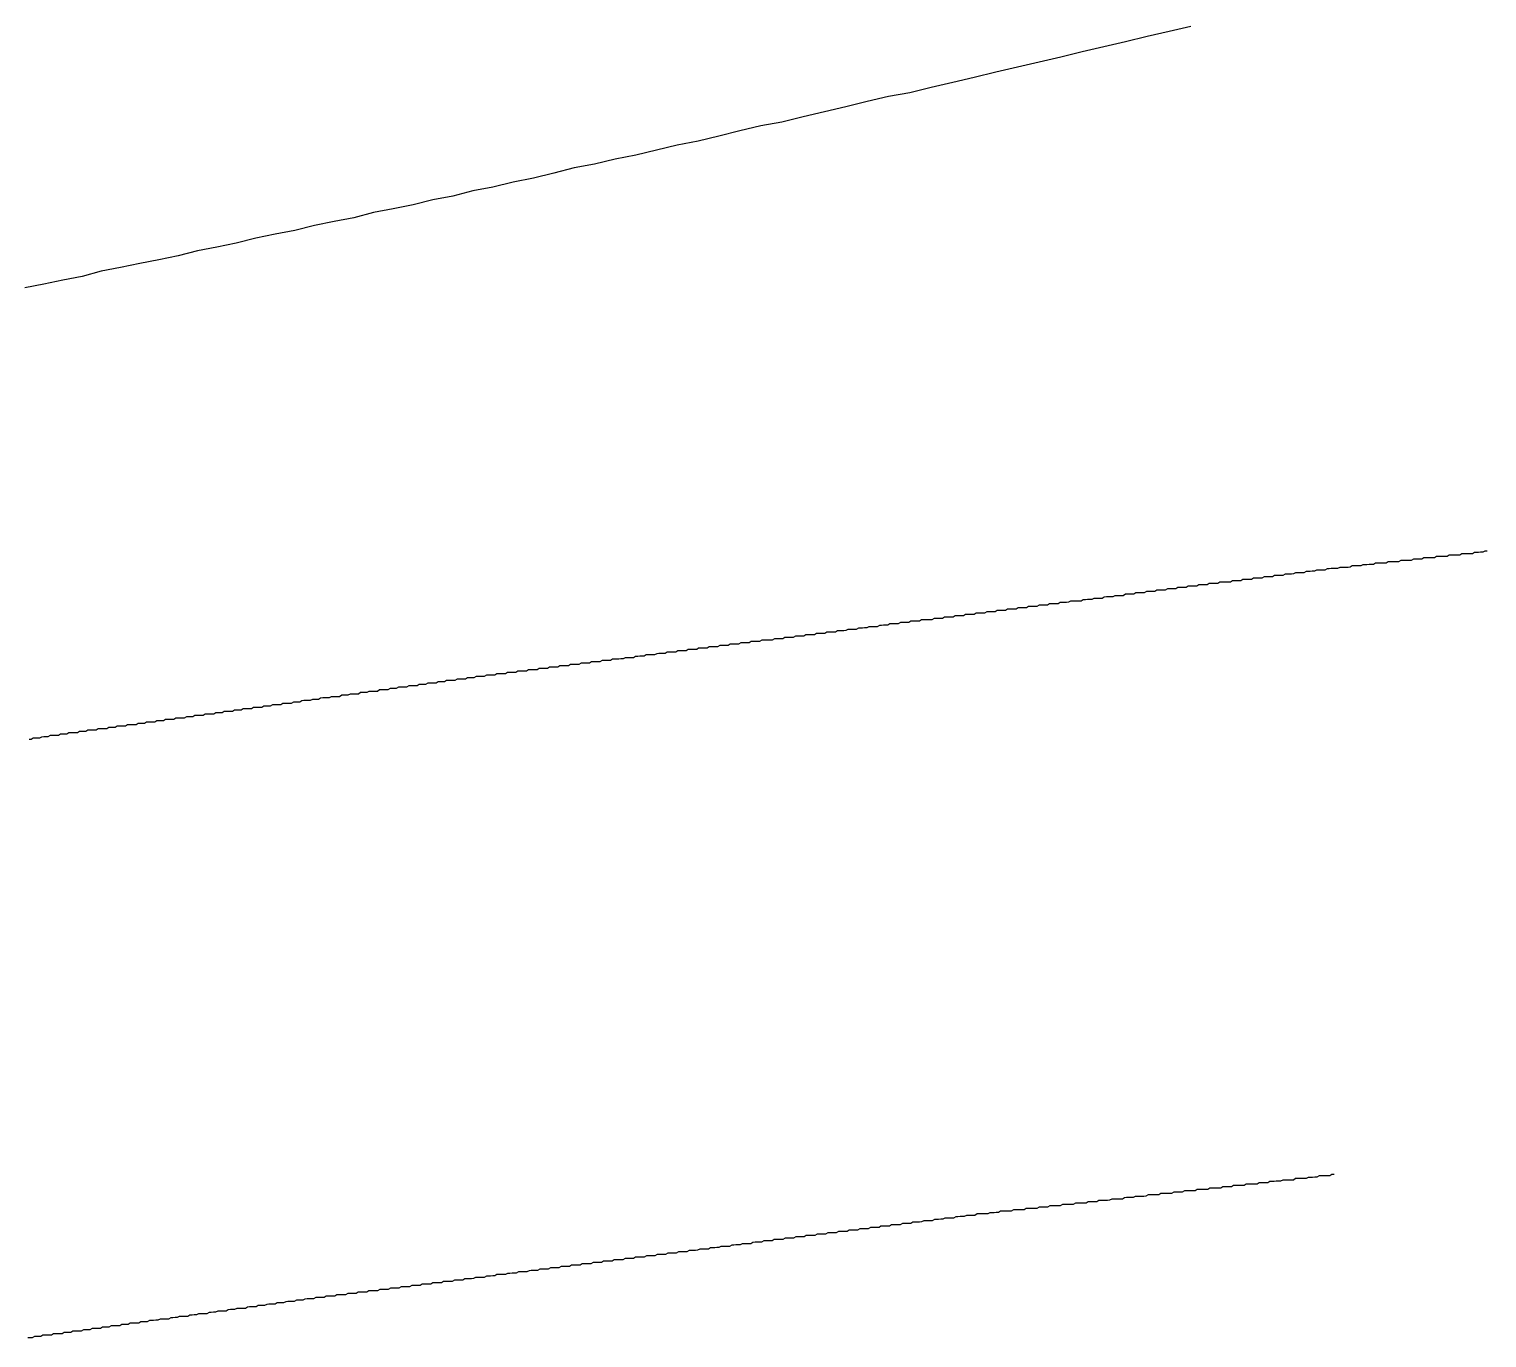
# Model space of a CAD drawing. Header units: millimetres. Extents: x 41 to 1041, y 1148 to 1248.
# Drawn here: x 142.67 to 154.1, y 1194.02 to 1204.28 of the extents above; entities that cross this region are included whole.
import ezdxf

# ---------------------------------------------------------------- set-up
doc = ezdxf.new("R2010")
doc.units = ezdxf.units.MM

msp = doc.modelspace()

# ---------------------------------------------------------------- linework, layer by layer
at = {"color": 3}
for points in [[(151.776, 1204.306, 0), (151.606, 1204.266, 0), (151.436, 1204.226, 0), (151.266, 1204.186, 0), (151.096, 1204.146, 0), (150.926, 1204.106, 0), (150.757, 1204.066, 0), (150.587, 1204.026, 0), (150.418, 1203.986, 0), (150.248, 1203.946, 0), (150.079, 1203.906, 0), (149.911, 1203.866, 0), (149.742, 1203.826, 0), (149.574, 1203.786, 0), (149.406, 1203.756, 0), (149.239, 1203.716, 0), (149.072, 1203.676, 0), (148.905, 1203.636, 0), (148.738, 1203.596, 0), (148.572, 1203.556, 0), (148.407, 1203.526, 0), (148.242, 1203.486, 0), (148.078, 1203.446, 0), (147.914, 1203.406, 0), (147.75, 1203.376, 0), (147.588, 1203.336, 0), (147.426, 1203.296, 0), (147.264, 1203.266, 0), (147.103, 1203.226, 0), (146.943, 1203.196, 0), (146.783, 1203.156, 0), (146.624, 1203.116, 0), (146.466, 1203.086, 0), (146.307, 1203.046, 0), (146.15, 1203.016, 0), (145.993, 1202.976, 0), (145.836, 1202.946, 0), (145.68, 1202.906, 0), (145.525, 1202.876, 0), (145.37, 1202.846, 0), (145.215, 1202.806, 0), (145.061, 1202.776, 0), (144.907, 1202.746, 0), (144.753, 1202.706, 0), (144.6, 1202.676, 0), (144.447, 1202.646, 0), (144.295, 1202.606, 0), (144.143, 1202.576, 0), (143.991, 1202.546, 0), (143.84, 1202.506, 0), (143.688, 1202.476, 0), (143.538, 1202.446, 0), (143.387, 1202.416, 0), (143.236, 1202.386, 0), (143.086, 1202.346, 0), (142.936, 1202.316, 0), (142.786, 1202.286, 0), (142.637, 1202.256, 0)], [(154.099, 1200.193, 0), (154.082, 1200.193, 0), (154.066, 1200.183, 0), (154.049, 1200.183, 0), (154.033, 1200.182, 0), (154.016, 1200.182, 0), (154, 1200.182, 0), (153.984, 1200.172, 0), (153.968, 1200.172, 0), (153.951, 1200.172, 0), (153.934, 1200.172, 0), (153.918, 1200.172, 0), (153.901, 1200.172, 0), (153.885, 1200.161, 0), (153.868, 1200.161, 0), (153.852, 1200.161, 0), (153.835, 1200.161, 0), (153.819, 1200.161, 0), (153.802, 1200.161, 0), (153.786, 1200.151, 0), (153.769, 1200.151, 0), (153.753, 1200.151, 0), (153.736, 1200.15, 0), (153.72, 1200.15, 0), (153.703, 1200.15, 0), (153.687, 1200.14, 0), (153.67, 1200.14, 0), (153.654, 1200.14, 0), (153.637, 1200.14, 0), (153.621, 1200.14, 0), (153.604, 1200.14, 0), (153.588, 1200.129, 0), (153.571, 1200.129, 0), (153.555, 1200.129, 0), (153.538, 1200.129, 0), (153.522, 1200.129, 0), (153.505, 1200.119, 0), (153.489, 1200.119, 0), (153.472, 1200.119, 0), (153.456, 1200.119, 0), (153.439, 1200.118, 0), (153.423, 1200.118, 0), (153.406, 1200.108, 0), (153.39, 1200.108, 0), (153.373, 1200.108, 0), (153.356, 1200.108, 0), (153.34, 1200.108, 0), (153.323, 1200.108, 0), (153.307, 1200.098, 0), (153.29, 1200.097, 0), (153.274, 1200.097, 0), (153.257, 1200.097, 0), (153.241, 1200.097, 0), (153.224, 1200.097, 0), (153.208, 1200.087, 0), (153.191, 1200.087, 0), (153.175, 1200.087, 0), (153.158, 1200.086, 0), (153.142, 1200.086, 0), (153.125, 1200.086, 0), (153.109, 1200.076, 0), (153.092, 1200.076, 0), (153.076, 1200.076, 0), (153.059, 1200.076, 0), (153.043, 1200.076, 0), (153.026, 1200.066, 0), (153.01, 1200.065, 0), (152.993, 1200.065, 0), (152.977, 1200.065, 0), (152.96, 1200.065, 0), (152.944, 1200.065, 0), (152.927, 1200.055, 0), (152.911, 1200.055, 0), (152.894, 1200.055, 0), (152.878, 1200.055, 0), (152.861, 1200.054, 0), (152.845, 1200.054, 0), (152.828, 1200.044, 0), (152.812, 1200.044, 0), (152.795, 1200.044, 0), (152.779, 1200.044, 0), (152.762, 1200.044, 0), (152.746, 1200.034, 0), (152.729, 1200.034, 0), (152.713, 1200.033, 0), (152.696, 1200.033, 0), (152.68, 1200.033, 0), (152.664, 1200.023, 0), (152.648, 1200.023, 0), (152.631, 1200.023, 0), (152.615, 1200.023, 0), (152.598, 1200.023, 0), (152.582, 1200.013, 0), (152.565, 1200.012, 0), (152.549, 1200.012, 0), (152.532, 1200.012, 0), (152.516, 1200.012, 0), (152.499, 1200.002, 0), (152.483, 1200.002, 0), (152.466, 1200.002, 0), (152.45, 1200.002, 0), (152.433, 1200.002, 0), (152.417, 1199.991, 0), (152.4, 1199.991, 0), (152.384, 1199.991, 0), (152.367, 1199.991, 0), (152.351, 1199.991, 0), (152.334, 1199.981, 0), (152.318, 1199.981, 0), (152.301, 1199.981, 0), (152.285, 1199.981, 0), (152.269, 1199.98, 0), (152.252, 1199.97, 0), (152.236, 1199.97, 0), (152.219, 1199.97, 0), (152.203, 1199.97, 0), (152.186, 1199.97, 0), (152.17, 1199.96, 0), (152.153, 1199.96, 0), (152.137, 1199.96, 0), (152.12, 1199.959, 0), (152.104, 1199.959, 0), (152.087, 1199.949, 0), (152.071, 1199.949, 0), (152.054, 1199.949, 0), (152.038, 1199.949, 0), (152.021, 1199.949, 0), (152.005, 1199.949, 0), (151.988, 1199.939, 0), (151.972, 1199.938, 0), (151.955, 1199.938, 0), (151.939, 1199.938, 0), (151.922, 1199.938, 0), (151.906, 1199.928, 0), (151.889, 1199.928, 0), (151.873, 1199.928, 0), (151.856, 1199.928, 0), (151.84, 1199.927, 0), (151.823, 1199.917, 0), (151.807, 1199.917, 0), (151.79, 1199.917, 0), (151.774, 1199.917, 0), (151.757, 1199.917, 0), (151.741, 1199.907, 0), (151.724, 1199.907, 0), (151.708, 1199.907, 0), (151.691, 1199.906, 0), (151.675, 1199.906, 0), (151.659, 1199.896, 0), (151.642, 1199.896, 0), (151.626, 1199.896, 0), (151.609, 1199.896, 0), (151.593, 1199.896, 0), (151.576, 1199.886, 0), (151.56, 1199.886, 0), (151.543, 1199.885, 0), (151.527, 1199.885, 0), (151.51, 1199.885, 0), (151.495, 1199.875, 0), (151.478, 1199.875, 0), (151.462, 1199.875, 0), (151.445, 1199.875, 0), (151.429, 1199.875, 0), (151.412, 1199.865, 0), (151.396, 1199.864, 0), (151.379, 1199.864, 0), (151.363, 1199.864, 0), (151.346, 1199.864, 0), (151.33, 1199.854, 0), (151.313, 1199.854, 0), (151.297, 1199.854, 0), (151.28, 1199.854, 0), (151.264, 1199.854, 0), (151.247, 1199.843, 0), (151.231, 1199.843, 0), (151.214, 1199.843, 0), (151.198, 1199.843, 0), (151.181, 1199.843, 0), (151.165, 1199.833, 0), (151.148, 1199.833, 0), (151.132, 1199.833, 0), (151.115, 1199.833, 0), (151.099, 1199.832, 0), (151.082, 1199.822, 0), (151.066, 1199.822, 0), (151.05, 1199.822, 0), (151.033, 1199.822, 0), (151.017, 1199.822, 0), (151, 1199.812, 0), (150.984, 1199.812, 0), (150.967, 1199.812, 0), (150.951, 1199.811, 0), (150.934, 1199.811, 0), (150.918, 1199.801, 0), (150.901, 1199.801, 0), (150.885, 1199.801, 0), (150.868, 1199.801, 0), (150.852, 1199.801, 0), (150.835, 1199.801, 0), (150.819, 1199.791, 0), (150.802, 1199.79, 0), (150.786, 1199.79, 0), (150.769, 1199.79, 0), (150.753, 1199.79, 0), (150.736, 1199.78, 0), (150.72, 1199.78, 0), (150.703, 1199.78, 0), (150.687, 1199.78, 0), (150.67, 1199.779, 0), (150.654, 1199.769, 0), (150.637, 1199.769, 0), (150.621, 1199.769, 0), (150.604, 1199.769, 0), (150.588, 1199.769, 0), (150.571, 1199.759, 0), (150.555, 1199.759, 0), (150.538, 1199.759, 0), (150.522, 1199.758, 0), (150.505, 1199.758, 0), (150.489, 1199.748, 0), (150.472, 1199.748, 0), (150.456, 1199.748, 0), (150.44, 1199.748, 0), (150.423, 1199.748, 0), (150.407, 1199.738, 0), (150.39, 1199.738, 0), (150.374, 1199.737, 0), (150.357, 1199.737, 0), (150.341, 1199.737, 0), (150.324, 1199.727, 0), (150.308, 1199.727, 0), (150.291, 1199.727, 0), (150.275, 1199.727, 0), (150.258, 1199.727, 0), (150.243, 1199.717, 0), (150.226, 1199.716, 0), (150.21, 1199.716, 0), (150.193, 1199.716, 0), (150.177, 1199.716, 0), (150.16, 1199.706, 0), (150.144, 1199.706, 0), (150.127, 1199.706, 0), (150.111, 1199.706, 0), (150.094, 1199.706, 0), (150.078, 1199.695, 0), (150.061, 1199.695, 0), (150.045, 1199.695, 0), (150.028, 1199.695, 0), (150.012, 1199.695, 0), (149.995, 1199.685, 0), (149.979, 1199.685, 0), (149.962, 1199.685, 0), (149.946, 1199.685, 0), (149.929, 1199.684, 0), (149.913, 1199.674, 0), (149.896, 1199.674, 0), (149.88, 1199.674, 0), (149.863, 1199.674, 0), (149.847, 1199.674, 0), (149.83, 1199.664, 0), (149.814, 1199.664, 0), (149.798, 1199.664, 0), (149.781, 1199.663, 0), (149.765, 1199.663, 0), (149.748, 1199.653, 0), (149.732, 1199.653, 0), (149.715, 1199.653, 0), (149.699, 1199.653, 0), (149.682, 1199.653, 0), (149.666, 1199.653, 0), (149.649, 1199.643, 0), (149.633, 1199.642, 0), (149.616, 1199.642, 0), (149.6, 1199.642, 0), (149.583, 1199.642, 0), (149.567, 1199.632, 0), (149.55, 1199.632, 0), (149.534, 1199.632, 0), (149.517, 1199.632, 0), (149.501, 1199.632, 0), (149.484, 1199.621, 0), (149.468, 1199.621, 0), (149.451, 1199.621, 0), (149.435, 1199.621, 0), (149.418, 1199.621, 0), (149.402, 1199.611, 0), (149.385, 1199.611, 0), (149.369, 1199.611, 0), (149.352, 1199.61, 0), (149.336, 1199.61, 0), (149.319, 1199.6, 0), (149.303, 1199.6, 0), (149.286, 1199.6, 0), (149.27, 1199.6, 0), (149.253, 1199.6, 0), (149.237, 1199.59, 0), (149.22, 1199.59, 0), (149.204, 1199.589, 0), (149.188, 1199.589, 0), (149.171, 1199.589, 0), (149.155, 1199.579, 0), (149.138, 1199.579, 0), (149.122, 1199.579, 0), (149.105, 1199.579, 0), (149.089, 1199.579, 0), (149.073, 1199.569, 0), (149.057, 1199.568, 0), (149.04, 1199.568, 0), (149.024, 1199.568, 0), (149.007, 1199.568, 0), (148.991, 1199.558, 0), (148.974, 1199.558, 0), (148.958, 1199.558, 0), (148.941, 1199.558, 0), (148.925, 1199.558, 0), (148.908, 1199.547, 0), (148.892, 1199.547, 0), (148.875, 1199.547, 0), (148.859, 1199.547, 0), (148.842, 1199.547, 0), (148.826, 1199.537, 0), (148.809, 1199.537, 0), (148.793, 1199.537, 0), (148.776, 1199.537, 0), (148.76, 1199.536, 0), (148.743, 1199.526, 0), (148.727, 1199.526, 0), (148.71, 1199.526, 0), (148.694, 1199.526, 0), (148.677, 1199.526, 0), (148.661, 1199.516, 0), (148.644, 1199.516, 0), (148.628, 1199.516, 0), (148.611, 1199.515, 0), (148.595, 1199.515, 0), (148.579, 1199.505, 0), (148.562, 1199.505, 0), (148.546, 1199.505, 0), (148.529, 1199.505, 0), (148.513, 1199.505, 0), (148.496, 1199.495, 0), (148.48, 1199.495, 0), (148.463, 1199.494, 0), (148.447, 1199.494, 0), (148.43, 1199.494, 0), (148.414, 1199.494, 0), (148.397, 1199.484, 0), (148.381, 1199.484, 0), (148.364, 1199.484, 0), (148.348, 1199.484, 0), (148.331, 1199.484, 0), (148.315, 1199.473, 0), (148.298, 1199.473, 0), (148.282, 1199.473, 0), (148.265, 1199.473, 0), (148.249, 1199.473, 0), (148.232, 1199.463, 0), (148.216, 1199.463, 0), (148.199, 1199.463, 0), (148.183, 1199.463, 0), (148.166, 1199.462, 0), (148.15, 1199.452, 0), (148.133, 1199.452, 0), (148.117, 1199.452, 0), (148.1, 1199.452, 0), (148.084, 1199.452, 0), (148.067, 1199.442, 0), (148.051, 1199.442, 0), (148.034, 1199.441, 0), (148.018, 1199.441, 0), (148.001, 1199.441, 0), (147.985, 1199.431, 0), (147.968, 1199.431, 0), (147.952, 1199.431, 0), (147.936, 1199.431, 0), (147.919, 1199.431, 0), (147.904, 1199.421, 0), (147.887, 1199.42, 0), (147.871, 1199.42, 0), (147.854, 1199.42, 0), (147.838, 1199.42, 0), (147.821, 1199.41, 0), (147.805, 1199.41, 0), (147.788, 1199.41, 0), (147.772, 1199.41, 0), (147.755, 1199.41, 0), (147.739, 1199.399, 0), (147.722, 1199.399, 0), (147.706, 1199.399, 0), (147.689, 1199.399, 0), (147.673, 1199.399, 0), (147.656, 1199.389, 0), (147.64, 1199.389, 0), (147.623, 1199.389, 0), (147.607, 1199.389, 0), (147.59, 1199.388, 0), (147.574, 1199.378, 0), (147.557, 1199.378, 0), (147.541, 1199.378, 0), (147.524, 1199.378, 0), (147.508, 1199.378, 0), (147.491, 1199.368, 0), (147.475, 1199.368, 0), (147.458, 1199.368, 0), (147.442, 1199.367, 0), (147.425, 1199.367, 0), (147.409, 1199.357, 0), (147.392, 1199.357, 0), (147.376, 1199.357, 0), (147.359, 1199.357, 0), (147.343, 1199.357, 0), (147.327, 1199.347, 0), (147.31, 1199.347, 0), (147.294, 1199.346, 0), (147.277, 1199.346, 0), (147.261, 1199.346, 0), (147.244, 1199.346, 0), (147.228, 1199.336, 0), (147.211, 1199.336, 0), (147.195, 1199.336, 0), (147.178, 1199.336, 0), (147.162, 1199.336, 0), (147.145, 1199.325, 0), (147.129, 1199.325, 0), (147.112, 1199.325, 0), (147.096, 1199.325, 0), (147.079, 1199.325, 0), (147.063, 1199.315, 0), (147.046, 1199.315, 0), (147.03, 1199.315, 0), (147.013, 1199.315, 0), (146.997, 1199.314, 0), (146.98, 1199.304, 0), (146.964, 1199.304, 0), (146.947, 1199.304, 0), (146.931, 1199.304, 0), (146.914, 1199.304, 0), (146.898, 1199.294, 0), (146.881, 1199.294, 0), (146.865, 1199.293, 0), (146.848, 1199.293, 0), (146.832, 1199.293, 0), (146.815, 1199.283, 0), (146.799, 1199.283, 0), (146.782, 1199.283, 0), (146.766, 1199.283, 0), (146.749, 1199.283, 0), (146.734, 1199.273, 0), (146.718, 1199.272, 0), (146.701, 1199.272, 0), (146.685, 1199.272, 0), (146.668, 1199.272, 0), (146.652, 1199.262, 0), (146.635, 1199.262, 0), (146.619, 1199.262, 0), (146.602, 1199.262, 0), (146.586, 1199.262, 0), (146.569, 1199.251, 0), (146.553, 1199.251, 0), (146.536, 1199.251, 0), (146.52, 1199.251, 0), (146.503, 1199.251, 0), (146.487, 1199.241, 0), (146.47, 1199.241, 0), (146.454, 1199.241, 0), (146.437, 1199.241, 0), (146.421, 1199.24, 0), (146.404, 1199.23, 0), (146.388, 1199.23, 0), (146.371, 1199.23, 0), (146.355, 1199.23, 0), (146.338, 1199.23, 0), (146.322, 1199.22, 0), (146.305, 1199.22, 0), (146.289, 1199.22, 0), (146.272, 1199.219, 0), (146.256, 1199.219, 0), (146.239, 1199.209, 0), (146.223, 1199.209, 0), (146.207, 1199.209, 0), (146.19, 1199.209, 0), (146.174, 1199.209, 0), (146.157, 1199.199, 0), (146.141, 1199.199, 0), (146.124, 1199.198, 0), (146.108, 1199.198, 0), (146.091, 1199.188, 0), (146.075, 1199.188, 0), (146.058, 1199.188, 0), (146.042, 1199.188, 0), (146.025, 1199.188, 0), (146.009, 1199.178, 0), (145.993, 1199.178, 0), (145.976, 1199.177, 0), (145.96, 1199.177, 0), (145.943, 1199.177, 0), (145.927, 1199.167, 0), (145.91, 1199.167, 0), (145.894, 1199.167, 0), (145.877, 1199.167, 0), (145.861, 1199.157, 0), (145.844, 1199.157, 0), (145.828, 1199.156, 0), (145.811, 1199.156, 0), (145.795, 1199.156, 0), (145.779, 1199.146, 0), (145.762, 1199.146, 0), (145.746, 1199.146, 0), (145.729, 1199.146, 0), (145.713, 1199.136, 0), (145.696, 1199.136, 0), (145.68, 1199.135, 0), (145.663, 1199.135, 0), (145.647, 1199.135, 0), (145.63, 1199.125, 0), (145.614, 1199.125, 0), (145.597, 1199.125, 0), (145.581, 1199.125, 0), (145.565, 1199.125, 0), (145.549, 1199.114, 0), (145.533, 1199.114, 0), (145.516, 1199.114, 0), (145.5, 1199.114, 0), (145.483, 1199.104, 0), (145.467, 1199.104, 0), (145.45, 1199.104, 0), (145.434, 1199.104, 0), (145.417, 1199.104, 0), (145.401, 1199.093, 0), (145.384, 1199.093, 0), (145.368, 1199.093, 0), (145.352, 1199.093, 0), (145.335, 1199.093, 0), (145.319, 1199.083, 0), (145.302, 1199.083, 0), (145.286, 1199.083, 0), (145.269, 1199.083, 0), (145.253, 1199.072, 0), (145.236, 1199.072, 0), (145.22, 1199.072, 0), (145.203, 1199.072, 0), (145.187, 1199.072, 0), (145.17, 1199.062, 0), (145.154, 1199.062, 0), (145.137, 1199.062, 0), (145.121, 1199.062, 0), (145.105, 1199.051, 0), (145.088, 1199.051, 0), (145.072, 1199.051, 0), (145.055, 1199.051, 0), (145.039, 1199.051, 0), (145.022, 1199.041, 0), (145.006, 1199.041, 0), (144.989, 1199.041, 0), (144.973, 1199.041, 0), (144.956, 1199.04, 0), (144.94, 1199.03, 0), (144.923, 1199.03, 0), (144.907, 1199.03, 0), (144.891, 1199.03, 0), (144.874, 1199.02, 0), (144.858, 1199.02, 0), (144.841, 1199.02, 0), (144.825, 1199.02, 0), (144.808, 1199.019, 0), (144.792, 1199.009, 0), (144.775, 1199.009, 0), (144.759, 1199.009, 0), (144.742, 1199.009, 0), (144.726, 1198.999, 0), (144.709, 1198.999, 0), (144.693, 1198.999, 0), (144.677, 1198.999, 0), (144.66, 1198.998, 0), (144.644, 1198.988, 0), (144.627, 1198.988, 0), (144.611, 1198.988, 0), (144.594, 1198.988, 0), (144.578, 1198.988, 0), (144.561, 1198.978, 0), (144.545, 1198.978, 0), (144.528, 1198.978, 0), (144.512, 1198.977, 0), (144.496, 1198.967, 0), (144.48, 1198.967, 0), (144.464, 1198.967, 0), (144.447, 1198.967, 0), (144.431, 1198.967, 0), (144.414, 1198.957, 0), (144.398, 1198.957, 0), (144.381, 1198.957, 0), (144.365, 1198.956, 0), (144.348, 1198.956, 0), (144.332, 1198.946, 0), (144.315, 1198.946, 0), (144.299, 1198.946, 0), (144.282, 1198.946, 0), (144.266, 1198.936, 0), (144.25, 1198.936, 0), (144.233, 1198.936, 0), (144.217, 1198.935, 0), (144.2, 1198.935, 0), (144.184, 1198.925, 0), (144.167, 1198.925, 0), (144.151, 1198.925, 0), (144.134, 1198.925, 0), (144.118, 1198.915, 0), (144.101, 1198.915, 0), (144.085, 1198.914, 0), (144.068, 1198.914, 0), (144.052, 1198.914, 0), (144.035, 1198.904, 0), (144.019, 1198.904, 0), (144.003, 1198.904, 0), (143.986, 1198.904, 0), (143.97, 1198.904, 0), (143.953, 1198.894, 0), (143.937, 1198.893, 0), (143.92, 1198.893, 0), (143.904, 1198.893, 0), (143.887, 1198.883, 0), (143.871, 1198.883, 0), (143.854, 1198.883, 0), (143.838, 1198.883, 0), (143.821, 1198.883, 0), (143.805, 1198.873, 0), (143.789, 1198.872, 0), (143.772, 1198.872, 0), (143.756, 1198.872, 0), (143.739, 1198.872, 0), (143.723, 1198.862, 0), (143.706, 1198.862, 0), (143.69, 1198.862, 0), (143.673, 1198.862, 0), (143.657, 1198.852, 0), (143.64, 1198.851, 0), (143.624, 1198.851, 0), (143.607, 1198.851, 0), (143.591, 1198.851, 0), (143.575, 1198.841, 0), (143.558, 1198.841, 0), (143.542, 1198.841, 0), (143.525, 1198.841, 0), (143.509, 1198.831, 0), (143.492, 1198.83, 0), (143.476, 1198.83, 0), (143.459, 1198.83, 0), (143.443, 1198.83, 0), (143.427, 1198.82, 0), (143.411, 1198.82, 0), (143.394, 1198.82, 0), (143.378, 1198.82, 0), (143.362, 1198.82, 0), (143.345, 1198.809, 0), (143.329, 1198.809, 0), (143.312, 1198.809, 0), (143.296, 1198.809, 0), (143.279, 1198.799, 0), (143.263, 1198.799, 0), (143.246, 1198.799, 0), (143.23, 1198.799, 0), (143.213, 1198.799, 0), (143.197, 1198.788, 0), (143.18, 1198.788, 0), (143.164, 1198.788, 0), (143.148, 1198.788, 0), (143.131, 1198.788, 0), (143.115, 1198.778, 0), (143.098, 1198.778, 0), (143.082, 1198.778, 0), (143.065, 1198.778, 0), (143.049, 1198.767, 0), (143.032, 1198.767, 0), (143.016, 1198.767, 0), (142.999, 1198.767, 0), (142.983, 1198.767, 0), (142.966, 1198.757, 0), (142.95, 1198.757, 0), (142.934, 1198.757, 0), (142.917, 1198.757, 0), (142.901, 1198.746, 0), (142.884, 1198.746, 0), (142.868, 1198.746, 0), (142.851, 1198.746, 0), (142.835, 1198.746, 0), (142.818, 1198.736, 0), (142.802, 1198.736, 0), (142.786, 1198.736, 0), (142.769, 1198.735, 0), (142.753, 1198.725, 0), (142.736, 1198.725, 0), (142.72, 1198.725, 0), (142.703, 1198.725, 0), (142.687, 1198.715, 0), (142.67, 1198.715, 0)], [(152.9, 1195.305, 0), (152.883, 1195.305, 0), (152.866, 1195.294, 0), (152.849, 1195.294, 0), (152.833, 1195.294, 0), (152.816, 1195.294, 0), (152.799, 1195.294, 0), (152.782, 1195.294, 0), (152.765, 1195.284, 0), (152.749, 1195.284, 0), (152.732, 1195.283, 0), (152.715, 1195.283, 0), (152.698, 1195.283, 0), (152.682, 1195.273, 0), (152.665, 1195.273, 0), (152.648, 1195.273, 0), (152.631, 1195.273, 0), (152.615, 1195.273, 0), (152.598, 1195.273, 0), (152.581, 1195.262, 0), (152.564, 1195.262, 0), (152.547, 1195.262, 0), (152.531, 1195.262, 0), (152.514, 1195.262, 0), (152.497, 1195.262, 0), (152.48, 1195.252, 0), (152.464, 1195.252, 0), (152.447, 1195.252, 0), (152.43, 1195.251, 0), (152.413, 1195.251, 0), (152.397, 1195.251, 0), (152.38, 1195.241, 0), (152.363, 1195.241, 0), (152.346, 1195.241, 0), (152.33, 1195.241, 0), (152.313, 1195.241, 0), (152.296, 1195.23, 0), (152.279, 1195.23, 0), (152.262, 1195.23, 0), (152.246, 1195.23, 0), (152.229, 1195.23, 0), (152.212, 1195.23, 0), (152.195, 1195.22, 0), (152.179, 1195.22, 0), (152.162, 1195.22, 0), (152.145, 1195.219, 0), (152.128, 1195.219, 0), (152.112, 1195.219, 0), (152.095, 1195.209, 0), (152.078, 1195.209, 0), (152.061, 1195.209, 0), (152.044, 1195.209, 0), (152.028, 1195.209, 0), (152.011, 1195.199, 0), (151.994, 1195.198, 0), (151.977, 1195.198, 0), (151.961, 1195.198, 0), (151.944, 1195.198, 0), (151.927, 1195.198, 0), (151.911, 1195.188, 0), (151.895, 1195.188, 0), (151.878, 1195.188, 0), (151.861, 1195.188, 0), (151.844, 1195.187, 0), (151.828, 1195.187, 0), (151.811, 1195.177, 0), (151.794, 1195.177, 0), (151.777, 1195.177, 0), (151.76, 1195.177, 0), (151.744, 1195.177, 0), (151.727, 1195.177, 0), (151.71, 1195.166, 0), (151.693, 1195.166, 0), (151.677, 1195.166, 0), (151.66, 1195.166, 0), (151.643, 1195.166, 0), (151.626, 1195.156, 0), (151.61, 1195.156, 0), (151.593, 1195.156, 0), (151.576, 1195.156, 0), (151.559, 1195.155, 0), (151.542, 1195.155, 0), (151.526, 1195.145, 0), (151.509, 1195.145, 0), (151.492, 1195.145, 0), (151.475, 1195.145, 0), (151.459, 1195.145, 0), (151.442, 1195.145, 0), (151.425, 1195.135, 0), (151.408, 1195.134, 0), (151.392, 1195.134, 0), (151.375, 1195.134, 0), (151.358, 1195.134, 0), (151.341, 1195.134, 0), (151.325, 1195.124, 0), (151.308, 1195.124, 0), (151.291, 1195.124, 0), (151.274, 1195.124, 0), (151.257, 1195.123, 0), (151.241, 1195.113, 0), (151.224, 1195.113, 0), (151.207, 1195.113, 0), (151.19, 1195.113, 0), (151.174, 1195.113, 0), (151.157, 1195.113, 0), (151.14, 1195.103, 0), (151.123, 1195.102, 0), (151.107, 1195.102, 0), (151.09, 1195.102, 0), (151.073, 1195.102, 0), (151.056, 1195.102, 0), (151.039, 1195.092, 0), (151.023, 1195.092, 0), (151.006, 1195.092, 0), (150.989, 1195.092, 0), (150.972, 1195.091, 0), (150.956, 1195.081, 0), (150.939, 1195.081, 0), (150.922, 1195.081, 0), (150.905, 1195.081, 0), (150.889, 1195.081, 0), (150.872, 1195.081, 0), (150.855, 1195.071, 0), (150.838, 1195.071, 0), (150.822, 1195.07, 0), (150.805, 1195.07, 0), (150.788, 1195.07, 0), (150.771, 1195.07, 0), (150.754, 1195.06, 0), (150.738, 1195.06, 0), (150.721, 1195.06, 0), (150.704, 1195.06, 0), (150.687, 1195.06, 0), (150.671, 1195.059, 0), (150.654, 1195.049, 0), (150.637, 1195.049, 0), (150.62, 1195.049, 0), (150.604, 1195.049, 0), (150.587, 1195.049, 0), (150.571, 1195.039, 0), (150.554, 1195.039, 0), (150.537, 1195.038, 0), (150.521, 1195.038, 0), (150.504, 1195.038, 0), (150.487, 1195.038, 0), (150.47, 1195.028, 0), (150.454, 1195.028, 0), (150.437, 1195.028, 0), (150.42, 1195.028, 0), (150.403, 1195.028, 0), (150.387, 1195.027, 0), (150.37, 1195.017, 0), (150.353, 1195.017, 0), (150.336, 1195.017, 0), (150.32, 1195.017, 0), (150.303, 1195.017, 0), (150.286, 1195.017, 0), (150.269, 1195.007, 0), (150.252, 1195.007, 0), (150.236, 1195.006, 0), (150.219, 1195.006, 0), (150.202, 1195.006, 0), (150.185, 1194.996, 0), (150.169, 1194.996, 0), (150.152, 1194.996, 0), (150.135, 1194.996, 0), (150.118, 1194.996, 0), (150.102, 1194.996, 0), (150.085, 1194.985, 0), (150.068, 1194.985, 0), (150.051, 1194.985, 0), (150.035, 1194.985, 0), (150.018, 1194.985, 0), (150.001, 1194.975, 0), (149.984, 1194.975, 0), (149.968, 1194.975, 0), (149.951, 1194.974, 0), (149.934, 1194.974, 0), (149.917, 1194.964, 0), (149.901, 1194.964, 0), (149.884, 1194.964, 0), (149.867, 1194.964, 0), (149.85, 1194.964, 0), (149.834, 1194.954, 0), (149.817, 1194.954, 0), (149.8, 1194.953, 0), (149.784, 1194.953, 0), (149.767, 1194.953, 0), (149.75, 1194.943, 0), (149.733, 1194.943, 0), (149.717, 1194.943, 0), (149.7, 1194.943, 0), (149.683, 1194.943, 0), (149.666, 1194.933, 0), (149.65, 1194.932, 0), (149.633, 1194.932, 0), (149.616, 1194.932, 0), (149.599, 1194.932, 0), (149.583, 1194.922, 0), (149.566, 1194.922, 0), (149.549, 1194.922, 0), (149.532, 1194.922, 0), (149.516, 1194.922, 0), (149.499, 1194.911, 0), (149.482, 1194.911, 0), (149.465, 1194.911, 0), (149.449, 1194.911, 0), (149.432, 1194.911, 0), (149.415, 1194.901, 0), (149.399, 1194.901, 0), (149.382, 1194.901, 0), (149.365, 1194.9, 0), (149.348, 1194.9, 0), (149.333, 1194.89, 0), (149.316, 1194.89, 0), (149.299, 1194.89, 0), (149.282, 1194.89, 0), (149.266, 1194.89, 0), (149.249, 1194.88, 0), (149.232, 1194.88, 0), (149.215, 1194.879, 0), (149.199, 1194.879, 0), (149.182, 1194.879, 0), (149.165, 1194.869, 0), (149.148, 1194.869, 0), (149.132, 1194.869, 0), (149.115, 1194.869, 0), (149.098, 1194.869, 0), (149.082, 1194.859, 0), (149.065, 1194.858, 0), (149.048, 1194.858, 0), (149.031, 1194.858, 0), (149.015, 1194.858, 0), (148.998, 1194.848, 0), (148.981, 1194.848, 0), (148.964, 1194.848, 0), (148.948, 1194.848, 0), (148.931, 1194.847, 0), (148.914, 1194.837, 0), (148.897, 1194.837, 0), (148.881, 1194.837, 0), (148.864, 1194.837, 0), (148.847, 1194.837, 0), (148.83, 1194.827, 0), (148.814, 1194.827, 0), (148.797, 1194.827, 0), (148.78, 1194.826, 0), (148.763, 1194.826, 0), (148.747, 1194.816, 0), (148.73, 1194.816, 0), (148.713, 1194.816, 0), (148.697, 1194.816, 0), (148.68, 1194.816, 0), (148.663, 1194.806, 0), (148.646, 1194.806, 0), (148.63, 1194.805, 0), (148.613, 1194.805, 0), (148.596, 1194.805, 0), (148.579, 1194.795, 0), (148.563, 1194.795, 0), (148.546, 1194.795, 0), (148.529, 1194.795, 0), (148.512, 1194.795, 0), (148.496, 1194.785, 0), (148.479, 1194.784, 0), (148.462, 1194.784, 0), (148.445, 1194.784, 0), (148.429, 1194.784, 0), (148.412, 1194.774, 0), (148.395, 1194.774, 0), (148.379, 1194.774, 0), (148.362, 1194.774, 0), (148.345, 1194.773, 0), (148.328, 1194.763, 0), (148.312, 1194.763, 0), (148.295, 1194.763, 0), (148.278, 1194.763, 0), (148.261, 1194.763, 0), (148.245, 1194.753, 0), (148.228, 1194.753, 0), (148.211, 1194.753, 0), (148.194, 1194.752, 0), (148.178, 1194.752, 0), (148.161, 1194.742, 0), (148.144, 1194.742, 0), (148.127, 1194.742, 0), (148.111, 1194.742, 0), (148.094, 1194.742, 0), (148.078, 1194.732, 0), (148.061, 1194.732, 0), (148.045, 1194.731, 0), (148.028, 1194.731, 0), (148.011, 1194.731, 0), (147.995, 1194.721, 0), (147.978, 1194.721, 0), (147.961, 1194.721, 0), (147.944, 1194.721, 0), (147.928, 1194.721, 0), (147.911, 1194.711, 0), (147.894, 1194.71, 0), (147.877, 1194.71, 0), (147.861, 1194.71, 0), (147.844, 1194.71, 0), (147.827, 1194.7, 0), (147.81, 1194.7, 0), (147.794, 1194.7, 0), (147.777, 1194.7, 0), (147.76, 1194.699, 0), (147.743, 1194.689, 0), (147.727, 1194.689, 0), (147.71, 1194.689, 0), (147.693, 1194.689, 0), (147.677, 1194.689, 0), (147.66, 1194.679, 0), (147.643, 1194.679, 0), (147.626, 1194.679, 0), (147.61, 1194.678, 0), (147.593, 1194.678, 0), (147.576, 1194.668, 0), (147.559, 1194.668, 0), (147.543, 1194.668, 0), (147.526, 1194.668, 0), (147.509, 1194.668, 0), (147.492, 1194.658, 0), (147.476, 1194.658, 0), (147.459, 1194.657, 0), (147.442, 1194.657, 0), (147.425, 1194.657, 0), (147.409, 1194.647, 0), (147.392, 1194.647, 0), (147.375, 1194.647, 0), (147.358, 1194.647, 0), (147.342, 1194.647, 0), (147.325, 1194.637, 0), (147.308, 1194.636, 0), (147.292, 1194.636, 0), (147.275, 1194.636, 0), (147.258, 1194.636, 0), (147.241, 1194.626, 0), (147.225, 1194.626, 0), (147.208, 1194.626, 0), (147.191, 1194.626, 0), (147.174, 1194.625, 0), (147.158, 1194.615, 0), (147.141, 1194.615, 0), (147.124, 1194.615, 0), (147.107, 1194.615, 0), (147.091, 1194.615, 0), (147.074, 1194.605, 0), (147.057, 1194.605, 0), (147.04, 1194.605, 0), (147.024, 1194.604, 0), (147.007, 1194.604, 0), (146.99, 1194.594, 0), (146.974, 1194.594, 0), (146.957, 1194.594, 0), (146.94, 1194.594, 0), (146.923, 1194.594, 0), (146.908, 1194.584, 0), (146.891, 1194.584, 0), (146.874, 1194.583, 0), (146.857, 1194.583, 0), (146.841, 1194.583, 0), (146.824, 1194.573, 0), (146.807, 1194.573, 0), (146.79, 1194.573, 0), (146.774, 1194.573, 0), (146.757, 1194.573, 0), (146.74, 1194.563, 0), (146.723, 1194.562, 0), (146.707, 1194.562, 0), (146.69, 1194.562, 0), (146.673, 1194.562, 0), (146.656, 1194.552, 0), (146.64, 1194.552, 0), (146.623, 1194.552, 0), (146.606, 1194.552, 0), (146.59, 1194.551, 0), (146.573, 1194.541, 0), (146.556, 1194.541, 0), (146.539, 1194.541, 0), (146.523, 1194.541, 0), (146.506, 1194.541, 0), (146.489, 1194.531, 0), (146.472, 1194.531, 0), (146.456, 1194.531, 0), (146.439, 1194.53, 0), (146.422, 1194.53, 0), (146.405, 1194.52, 0), (146.389, 1194.52, 0), (146.372, 1194.52, 0), (146.355, 1194.52, 0), (146.338, 1194.52, 0), (146.322, 1194.51, 0), (146.305, 1194.51, 0), (146.288, 1194.509, 0), (146.272, 1194.509, 0), (146.255, 1194.509, 0), (146.238, 1194.499, 0), (146.221, 1194.499, 0), (146.205, 1194.499, 0), (146.188, 1194.499, 0), (146.171, 1194.499, 0), (146.154, 1194.489, 0), (146.138, 1194.488, 0), (146.121, 1194.488, 0), (146.104, 1194.488, 0), (146.087, 1194.488, 0), (146.071, 1194.478, 0), (146.054, 1194.478, 0), (146.037, 1194.478, 0), (146.02, 1194.478, 0), (146.004, 1194.477, 0), (145.987, 1194.467, 0), (145.97, 1194.467, 0), (145.953, 1194.467, 0), (145.937, 1194.467, 0), (145.92, 1194.467, 0), (145.903, 1194.457, 0), (145.887, 1194.457, 0), (145.87, 1194.457, 0), (145.853, 1194.456, 0), (145.836, 1194.456, 0), (145.82, 1194.446, 0), (145.803, 1194.446, 0), (145.786, 1194.446, 0), (145.769, 1194.446, 0), (145.753, 1194.446, 0), (145.737, 1194.436, 0), (145.72, 1194.436, 0), (145.703, 1194.435, 0), (145.687, 1194.435, 0), (145.67, 1194.435, 0), (145.653, 1194.425, 0), (145.636, 1194.425, 0), (145.62, 1194.425, 0), (145.603, 1194.425, 0), (145.586, 1194.425, 0), (145.57, 1194.415, 0), (145.553, 1194.414, 0), (145.536, 1194.414, 0), (145.519, 1194.414, 0), (145.503, 1194.414, 0), (145.486, 1194.404, 0), (145.469, 1194.404, 0), (145.452, 1194.404, 0), (145.436, 1194.404, 0), (145.419, 1194.403, 0), (145.402, 1194.393, 0), (145.385, 1194.393, 0), (145.369, 1194.393, 0), (145.352, 1194.393, 0), (145.335, 1194.393, 0), (145.318, 1194.383, 0), (145.302, 1194.383, 0), (145.285, 1194.383, 0), (145.268, 1194.382, 0), (145.251, 1194.382, 0), (145.235, 1194.372, 0), (145.218, 1194.372, 0), (145.201, 1194.372, 0), (145.185, 1194.372, 0), (145.168, 1194.372, 0), (145.151, 1194.362, 0), (145.134, 1194.362, 0), (145.118, 1194.361, 0), (145.101, 1194.361, 0), (145.084, 1194.361, 0), (145.067, 1194.351, 0), (145.051, 1194.351, 0), (145.034, 1194.351, 0), (145.017, 1194.351, 0), (145, 1194.351, 0), (144.984, 1194.341, 0), (144.967, 1194.34, 0), (144.95, 1194.34, 0), (144.933, 1194.34, 0), (144.917, 1194.34, 0), (144.9, 1194.33, 0), (144.883, 1194.33, 0), (144.867, 1194.33, 0), (144.85, 1194.33, 0), (144.833, 1194.329, 0), (144.816, 1194.319, 0), (144.8, 1194.319, 0), (144.783, 1194.319, 0), (144.766, 1194.319, 0), (144.749, 1194.309, 0), (144.733, 1194.309, 0), (144.716, 1194.309, 0), (144.699, 1194.309, 0), (144.683, 1194.308, 0), (144.666, 1194.298, 0), (144.649, 1194.298, 0), (144.632, 1194.298, 0), (144.616, 1194.298, 0), (144.6, 1194.288, 0), (144.583, 1194.288, 0), (144.567, 1194.288, 0), (144.55, 1194.288, 0), (144.533, 1194.287, 0), (144.516, 1194.277, 0), (144.5, 1194.277, 0), (144.483, 1194.277, 0), (144.466, 1194.277, 0), (144.45, 1194.267, 0), (144.433, 1194.267, 0), (144.416, 1194.267, 0), (144.399, 1194.267, 0), (144.383, 1194.266, 0), (144.366, 1194.256, 0), (144.349, 1194.256, 0), (144.333, 1194.256, 0), (144.316, 1194.256, 0), (144.299, 1194.256, 0), (144.282, 1194.246, 0), (144.266, 1194.246, 0), (144.249, 1194.246, 0), (144.232, 1194.245, 0), (144.216, 1194.235, 0), (144.199, 1194.235, 0), (144.182, 1194.235, 0), (144.165, 1194.235, 0), (144.149, 1194.235, 0), (144.132, 1194.225, 0), (144.115, 1194.225, 0), (144.099, 1194.224, 0), (144.082, 1194.224, 0), (144.065, 1194.214, 0), (144.048, 1194.214, 0), (144.032, 1194.214, 0), (144.015, 1194.214, 0), (143.998, 1194.214, 0), (143.982, 1194.204, 0), (143.965, 1194.204, 0), (143.948, 1194.203, 0), (143.931, 1194.203, 0), (143.915, 1194.193, 0), (143.898, 1194.193, 0), (143.881, 1194.193, 0), (143.865, 1194.193, 0), (143.848, 1194.193, 0), (143.831, 1194.183, 0), (143.815, 1194.183, 0), (143.798, 1194.182, 0), (143.781, 1194.182, 0), (143.764, 1194.172, 0), (143.748, 1194.172, 0), (143.731, 1194.172, 0), (143.714, 1194.172, 0), (143.698, 1194.172, 0), (143.681, 1194.162, 0), (143.664, 1194.162, 0), (143.647, 1194.161, 0), (143.631, 1194.161, 0), (143.614, 1194.161, 0), (143.597, 1194.151, 0), (143.581, 1194.151, 0), (143.564, 1194.151, 0), (143.547, 1194.151, 0), (143.53, 1194.141, 0), (143.514, 1194.14, 0), (143.497, 1194.14, 0), (143.48, 1194.14, 0), (143.464, 1194.14, 0), (143.448, 1194.13, 0), (143.431, 1194.13, 0), (143.414, 1194.13, 0), (143.398, 1194.13, 0), (143.381, 1194.12, 0), (143.364, 1194.119, 0), (143.348, 1194.119, 0), (143.331, 1194.119, 0), (143.314, 1194.119, 0), (143.297, 1194.109, 0), (143.281, 1194.109, 0), (143.264, 1194.109, 0), (143.247, 1194.109, 0), (143.231, 1194.099, 0), (143.214, 1194.098, 0), (143.197, 1194.098, 0), (143.18, 1194.098, 0), (143.164, 1194.098, 0), (143.147, 1194.088, 0), (143.13, 1194.088, 0), (143.114, 1194.088, 0), (143.097, 1194.088, 0), (143.08, 1194.078, 0), (143.063, 1194.077, 0), (143.047, 1194.077, 0), (143.03, 1194.077, 0), (143.013, 1194.077, 0), (142.997, 1194.067, 0), (142.98, 1194.067, 0), (142.963, 1194.067, 0), (142.946, 1194.067, 0), (142.93, 1194.056, 0), (142.913, 1194.056, 0), (142.896, 1194.056, 0), (142.88, 1194.056, 0), (142.863, 1194.056, 0), (142.846, 1194.046, 0), (142.829, 1194.046, 0), (142.813, 1194.046, 0), (142.796, 1194.046, 0), (142.779, 1194.045, 0), (142.763, 1194.035, 0), (142.746, 1194.035, 0), (142.729, 1194.035, 0), (142.712, 1194.035, 0), (142.696, 1194.025, 0), (142.679, 1194.025, 0), (142.662, 1194.025, 0)]]:
    msp.add_polyline3d(points, dxfattribs=at)

doc.saveas('drawing.dxf')
